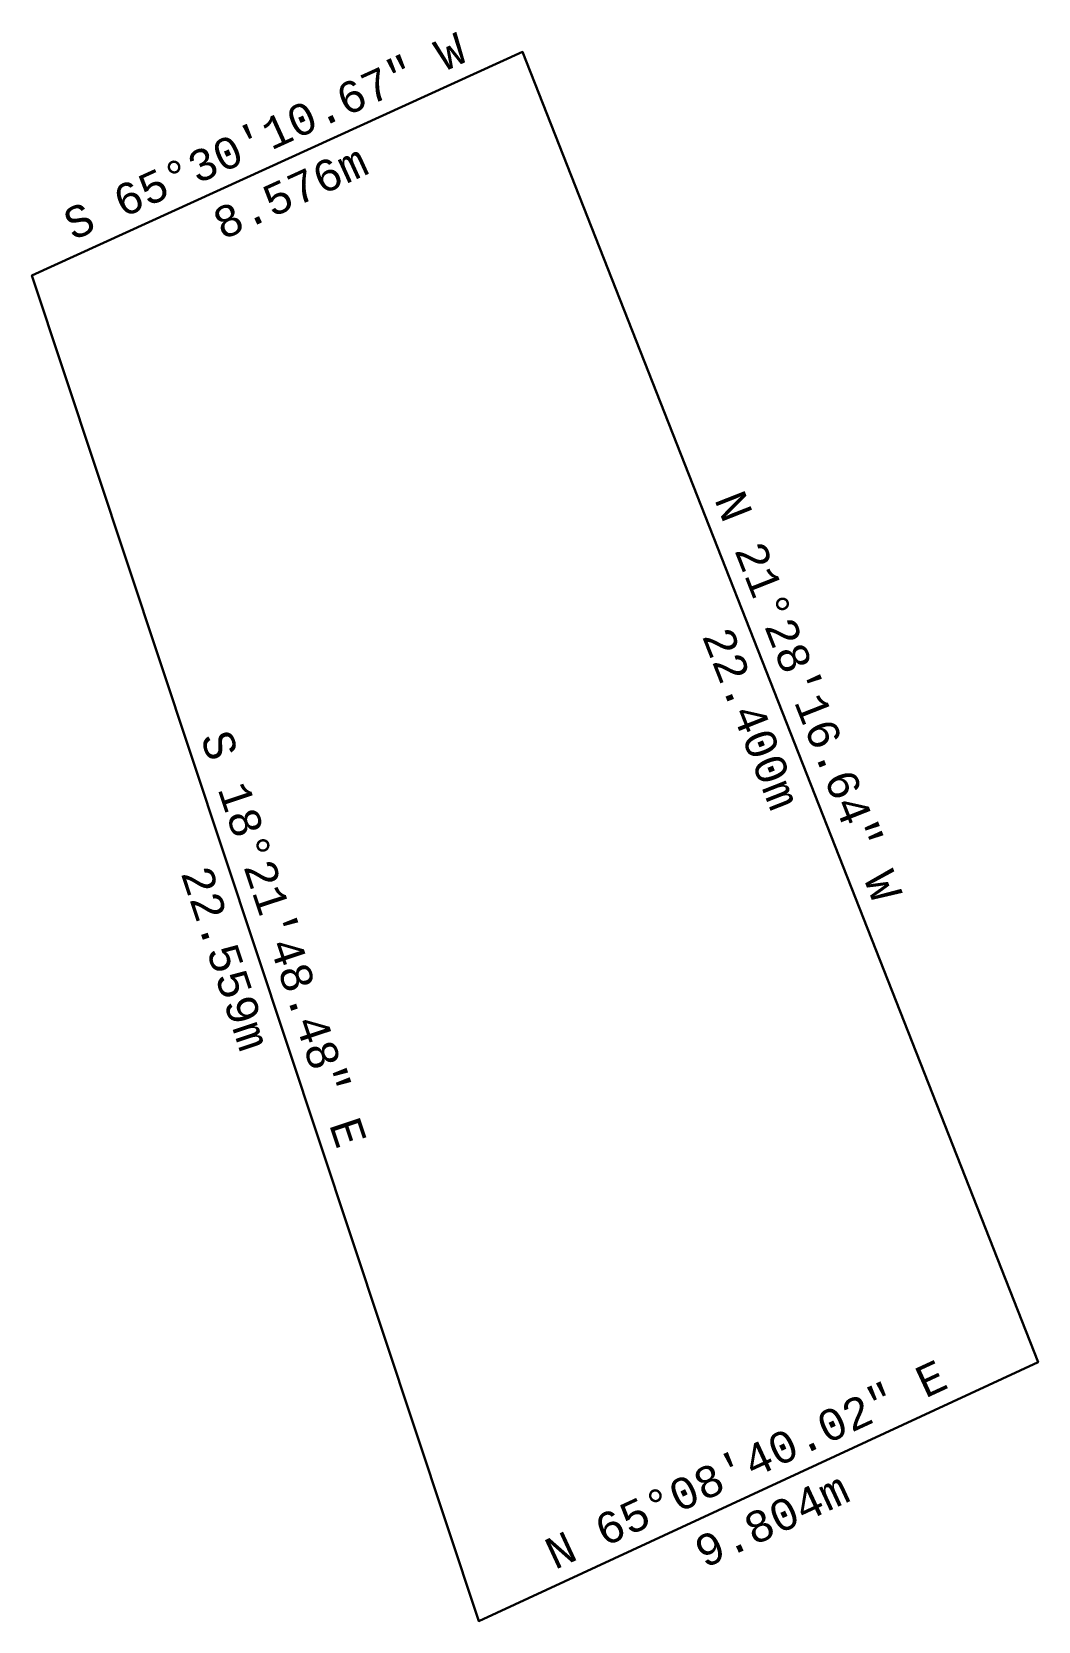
# Model space of a CAD drawing. Header units: millimetres. Extents: x 612209.4 to 612225.4, y 1318064.2 to 1318089.5.
import ezdxf
from ezdxf.enums import TextEntityAlignment as Align

# ---------------------------------------------------------------- set-up
doc = ezdxf.new("R2010")
doc.units = ezdxf.units.MM
doc.styles.add('MONOTXT4', font='monotxt4.shx')

msp = doc.modelspace()

# ---------------------------------------------------------------- linework, layer by layer
for points in [[(612225.36, 1318068.286), (612216.464, 1318064.165), (612209.357, 1318085.575), (612217.161, 1318089.131)], [(612217.161, 1318089.131), (612209.357, 1318085.575), (612216.464, 1318064.165), (612225.36, 1318068.286)]]:
    msp.add_lwpolyline(points, close=True)

# ---------------------------------------------------------------- texts
at = {"color": 2, "style": 'MONOTXT4'}
for s, rotation, p in [('S 65%%d30\'10.67" W', 24.497, (612213.052, 1318087.808)), ('8.576m', 24.497, (612213.466, 1318086.898)), ('8.576m', 24.497, (612213.466, 1318086.898)), ('N 21%%d28\'16.64" W', 291.4713, (612221.726, 1318078.892)), ('22.400m', 291.4713, (612220.795, 1318078.525)), ('22.400m', 291.4713, (612220.795, 1318078.525)), ('S 18%%d21\'48.48" E', 288.3635, (612213.385, 1318075.028)), ('22.559m', 288.3635, (612212.436, 1318074.712)), ('22.559m', 288.3635, (612212.436, 1318074.712)), ('N 65%%d08\'40.02" E', 24.8555, (612220.702, 1318066.679)), ('9.804m', 24.8555, (612221.122, 1318065.772)), ('9.804m', 24.8555, (612221.122, 1318065.772))]:
    msp.add_text(s, height=0.5, rotation=rotation, dxfattribs=at).set_placement(p, align=Align.MIDDLE)

doc.saveas('drawing.dxf')
